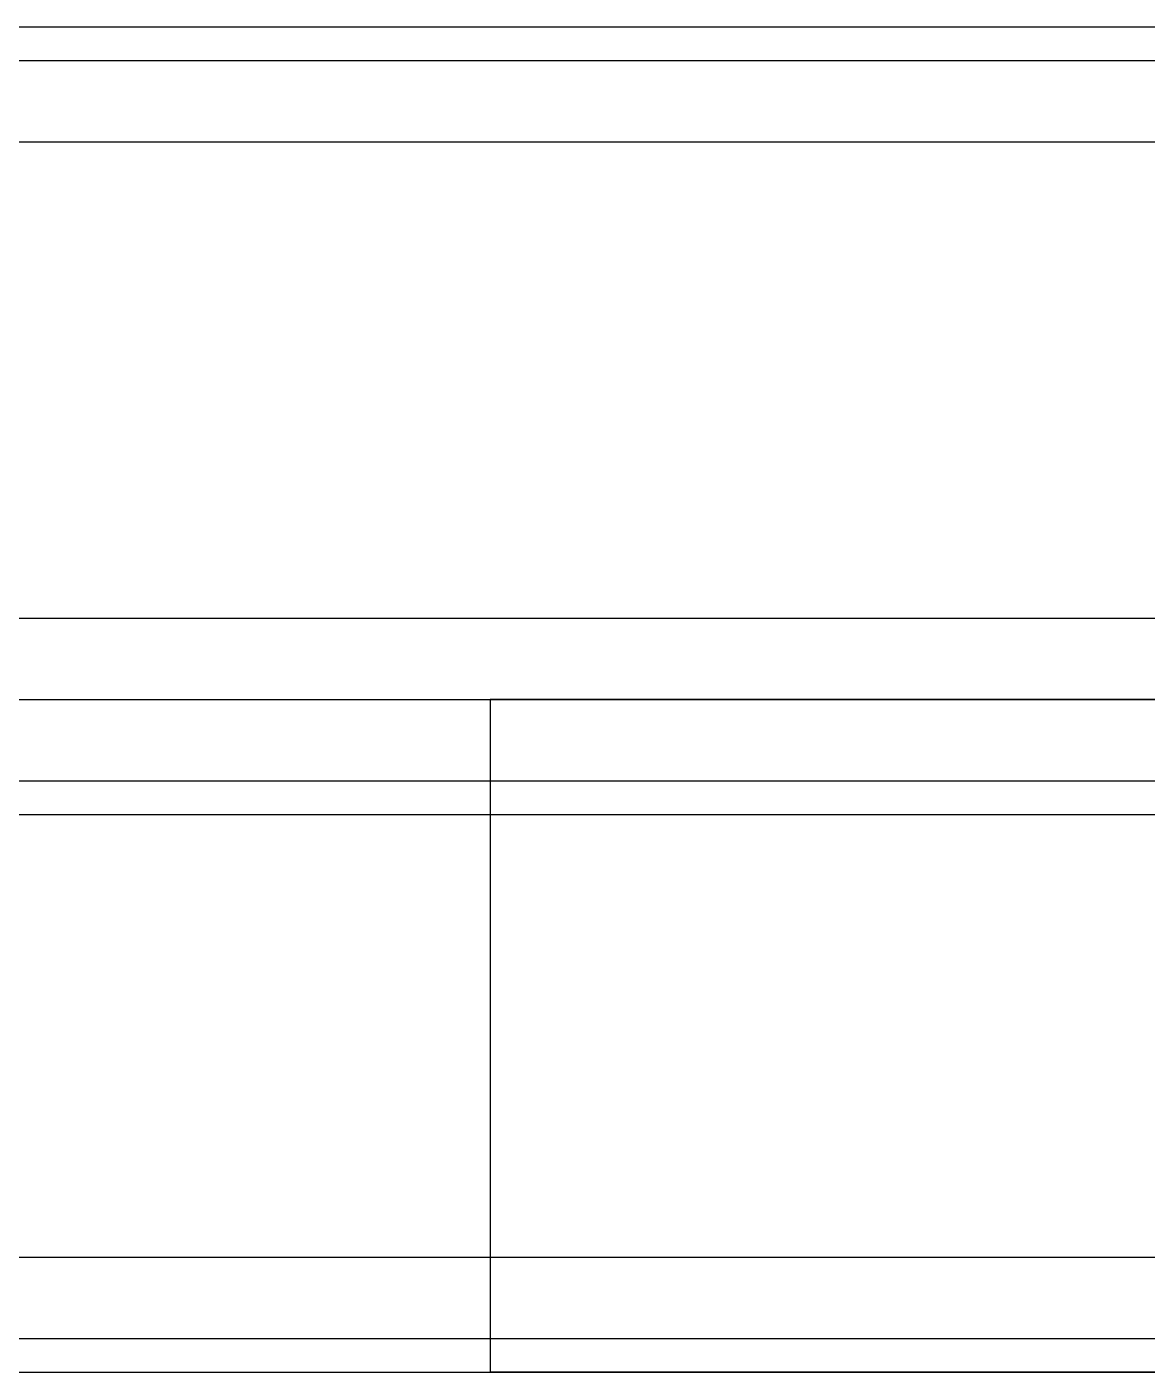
# Model space of a CAD drawing. Header units: millimetres. Extents: x -2000 to 0, y -2 to 2.
# Drawn here: x -529.287 to -525.329, y -2.375 to 2.375 of the extents above; entities that cross this region are included whole.
import ezdxf

# ---------------------------------------------------------------- set-up
doc = ezdxf.new("R2010")
doc.units = ezdxf.units.MM
doc.header["$MEASUREMENT"] = 0
doc.layers.add('2 Meter Open Rail', color=7, linetype='Continuous')

msp = doc.modelspace()

# ---------------------------------------------------------------- linework, layer by layer
at = {"layer": '2 Meter Open Rail', "lineweight": 30}
for p, q in [((-2000, 2.375, 19.9355), (0, 2.375, 19.9355)), ((-1000, 2.375, 70.122), (0, 2.375, 70.122)), ((-1000, 2.375, 69.9355), (0, 2.375, 69.9355)), ((-2000, 2.375, 20.122), (0, 2.375, 20.122)), ((-2000, 2.256, 20.4094), (0, 2.256, 20.4094)), ((-1000, 2.256, 70.4094), (0, 2.256, 70.4094)), ((-2000, 1.9686, 19.5291), (0, 1.9686, 19.5291)), ((-1000, 1.9686, 69.5291), (0, 1.9686, 69.5291)), ((-2000, 0.2874, 22.378), (0, 0.2874, 22.378)), ((-1000, 0.2874, 72.378), (0, 0.2874, 72.378)), ((-2000, 0, 19.5291), (0, 0, 19.5291)), ((-1000, 0, 69.5291), (0, 0, 69.5291)), ((-527.2544, 0, 64.4972), (-527.2892, 0, 64.4393)), ((-527.218, 0, 64.5544), (-527.2544, 0, 64.4972)), ((-527.1801, 0, 64.6108), (-527.218, 0, 64.5544)), ((-527.1407, 0, 64.6663), (-527.1801, 0, 64.6108)), ((-527.0997, 0, 64.721), (-527.1407, 0, 64.6663)), ((-527.0573, 0, 64.7746), (-527.0997, 0, 64.721)), ((-527.0135, 0, 64.8272), (-527.0573, 0, 64.7746)), ((-526.9683, 0, 64.8787), (-527.0135, 0, 64.8272)), ((-526.9217, 0, 64.929), (-526.9683, 0, 64.8787)), ((-526.8738, 0, 64.9781), (-526.9217, 0, 64.929)), ((-526.8247, 0, 65.026), (-526.8738, 0, 64.9781)), ((-526.7744, 0, 65.0726), (-526.8247, 0, 65.026)), ((-526.7229, 0, 65.1178), (-526.7744, 0, 65.0726)), ((-526.6703, 0, 65.1616), (-526.7229, 0, 65.1178)), ((-526.6167, 0, 65.204), (-526.6703, 0, 65.1616)), ((-526.562, 0, 65.245), (-526.6167, 0, 65.204)), ((-526.5065, 0, 65.2844), (-526.562, 0, 65.245)), ((-526.4501, 0, 65.3223), (-526.5065, 0, 65.2844)), ((-526.3929, 0, 65.3587), (-526.4501, 0, 65.3223)), ((-526.335, 0, 65.3935), (-526.3929, 0, 65.3587)), ((-526.2764, 0, 65.4267), (-526.335, 0, 65.3935)), ((-526.2171, 0, 65.4583), (-526.2764, 0, 65.4267)), ((-526.1574, 0, 65.4882), (-526.2171, 0, 65.4583)), ((-526.0971, 0, 65.5165), (-526.1574, 0, 65.4882)), ((-526.0365, 0, 65.5432), (-526.0971, 0, 65.5165)), ((-525.9755, 0, 65.5682), (-526.0365, 0, 65.5432)), ((-525.9142, 0, 65.5916), (-525.9755, 0, 65.5682)), ((-525.8526, 0, 65.6134), (-525.9142, 0, 65.5916)), ((-525.791, 0, 65.6335), (-525.8526, 0, 65.6134)), ((-525.7292, 0, 65.652), (-525.791, 0, 65.6335)), ((-525.6673, 0, 65.6689), (-525.7292, 0, 65.652)), ((-525.6055, 0, 65.6842), (-525.6673, 0, 65.6689)), ((-525.5438, 0, 65.6979), (-525.6055, 0, 65.6842)), ((-525.4822, 0, 65.7101), (-525.5438, 0, 65.6979)), ((-525.4208, 0, 65.7207), (-525.4822, 0, 65.7101)), ((-525.3596, 0, 65.7298), (-525.4208, 0, 65.7207)), ((-525.2987, 0, 65.7374), (-525.3596, 0, 65.7298)), ((-2000, 0, 0.4064), (0, 0, 0.4064)), ((-1000, 0, 50.4064), (0, 0, 50.4064)), ((-527.6493, 0, 13.1631), (-527.65, 0, 6.4043)), ((-527.65, 0, 6.4043), (-527.6493, 0, 6.3455)), ((-527.65, 0, 6.4043), (-527.65, -2.375, 6.4043)), ((-527.65, 0, 13.1043), (-527.65, -2.375, 13.1043)), ((-527.6493, 0, 63.1631), (-527.65, 0, 56.4043)), ((-527.65, 0, 56.4043), (-527.6493, 0, 56.3455)), ((-527.65, 0, 56.4043), (-527.65, -2.375, 56.4043)), ((-527.65, 0, 63.1043), (-527.65, -2.375, 63.1043)), ((-527.6474, 0, 13.2224), (-527.6493, 0, 13.1631)), ((-527.6493, 0, 6.3455), (-527.6474, 0, 6.2862)), ((-527.6474, 0, 63.2224), (-527.6493, 0, 63.1631)), ((-527.6493, 0, 56.3455), (-527.6474, 0, 56.2862)), ((-527.644, 0, 13.2822), (-527.6474, 0, 13.2224)), ((-527.6474, 0, 6.2862), (-527.644, 0, 6.2264)), ((-527.644, 0, 63.2822), (-527.6474, 0, 63.2224)), ((-527.6474, 0, 56.2862), (-527.644, 0, 56.2264)), ((-527.6393, 0, 13.3424), (-527.644, 0, 13.2822)), ((-527.644, 0, 6.2264), (-527.6393, 0, 6.1662)), ((-527.6393, 0, 63.3424), (-527.644, 0, 63.2822)), ((-527.644, 0, 56.2264), (-527.6393, 0, 56.1662)), ((-527.6331, 0, 13.403), (-527.6393, 0, 13.3424)), ((-527.6393, 0, 6.1662), (-527.6331, 0, 6.1056)), ((-527.6331, 0, 63.403), (-527.6393, 0, 63.3424)), ((-527.6393, 0, 56.1662), (-527.6331, 0, 56.1056)), ((-527.6255, 0, 13.4639), (-527.6331, 0, 13.403)), ((-527.6331, 0, 6.1056), (-527.6255, 0, 6.0447)), ((-527.6255, 0, 63.4639), (-527.6331, 0, 63.403)), ((-527.6331, 0, 56.1056), (-527.6255, 0, 56.0447)), ((-527.6164, 0, 13.5251), (-527.6255, 0, 13.4639)), ((-527.6255, 0, 6.0447), (-527.6164, 0, 5.9835)), ((-527.6164, 0, 63.5251), (-527.6255, 0, 63.4639)), ((-527.6255, 0, 56.0447), (-527.6164, 0, 55.9835)), ((-527.6058, 0, 13.5865), (-527.6164, 0, 13.5251)), ((-527.6164, 0, 5.9835), (-527.6058, 0, 5.9221)), ((-527.6058, 0, 63.5865), (-527.6164, 0, 63.5251)), ((-527.6164, 0, 55.9835), (-527.6058, 0, 55.9221)), ((-527.5936, 0, 13.6481), (-527.6058, 0, 13.5865)), ((-527.6058, 0, 5.9221), (-527.5936, 0, 5.8605)), ((-527.5936, 0, 63.6481), (-527.6058, 0, 63.5865)), ((-527.6058, 0, 55.9221), (-527.5936, 0, 55.8605)), ((-527.5799, 0, 13.7098), (-527.5936, 0, 13.6481)), ((-527.5936, 0, 5.8605), (-527.5799, 0, 5.7988)), ((-527.5799, 0, 63.7098), (-527.5936, 0, 63.6481)), ((-527.5936, 0, 55.8605), (-527.5799, 0, 55.7988)), ((-527.5646, 0, 13.7716), (-527.5799, 0, 13.7098)), ((-527.5799, 0, 5.7988), (-527.5646, 0, 5.737)), ((-527.5646, 0, 63.7716), (-527.5799, 0, 63.7098)), ((-527.5799, 0, 55.7988), (-527.5646, 0, 55.737)), ((-527.5477, 0, 13.8335), (-527.5646, 0, 13.7716)), ((-527.5646, 0, 5.737), (-527.5477, 0, 5.6751)), ((-527.5477, 0, 63.8335), (-527.5646, 0, 63.7716)), ((-527.5646, 0, 55.737), (-527.5477, 0, 55.6751)), ((-527.5292, 0, 13.8953), (-527.5477, 0, 13.8335)), ((-527.5477, 0, 5.6751), (-527.5292, 0, 5.6133)), ((-527.5292, 0, 63.8953), (-527.5477, 0, 63.8335)), ((-527.5477, 0, 55.6751), (-527.5292, 0, 55.6133)), ((-527.5091, 0, 13.9569), (-527.5292, 0, 13.8953)), ((-527.5292, 0, 5.6133), (-527.5091, 0, 5.5517)), ((-527.5091, 0, 63.9569), (-527.5292, 0, 63.8953)), ((-527.5292, 0, 55.6133), (-527.5091, 0, 55.5517)), ((-527.4873, 0, 14.0185), (-527.5091, 0, 13.9569)), ((-527.5091, 0, 5.5517), (-527.4873, 0, 5.4901)), ((-527.4873, 0, 64.0185), (-527.5091, 0, 63.9569)), ((-527.5091, 0, 55.5517), (-527.4873, 0, 55.4901)), ((-527.4639, 0, 14.0798), (-527.4873, 0, 14.0185)), ((-527.4873, 0, 5.4901), (-527.4639, 0, 5.4288)), ((-527.4639, 0, 64.0798), (-527.4873, 0, 64.0185)), ((-527.4873, 0, 55.4901), (-527.4639, 0, 55.4288)), ((-527.4389, 0, 14.1408), (-527.4639, 0, 14.0798)), ((-527.4639, 0, 5.4288), (-527.4389, 0, 5.3678)), ((-527.4389, 0, 64.1408), (-527.4639, 0, 64.0798)), ((-527.4639, 0, 55.4288), (-527.4389, 0, 55.3678)), ((-527.4122, 0, 14.2014), (-527.4389, 0, 14.1408)), ((-527.4389, 0, 5.3678), (-527.4122, 0, 5.3072)), ((-527.4122, 0, 64.2014), (-527.4389, 0, 64.1408)), ((-527.4389, 0, 55.3678), (-527.4122, 0, 55.3072)), ((-527.3839, 0, 14.2617), (-527.4122, 0, 14.2014)), ((-527.4122, 0, 5.3072), (-527.3839, 0, 5.2469)), ((-527.3839, 0, 64.2617), (-527.4122, 0, 64.2014)), ((-527.4122, 0, 55.3072), (-527.3839, 0, 55.2469)), ((-527.354, 0, 14.3214), (-527.3839, 0, 14.2617)), ((-527.3839, 0, 5.2469), (-527.354, 0, 5.1872)), ((-527.354, 0, 64.3214), (-527.3839, 0, 64.2617)), ((-527.3839, 0, 55.2469), (-527.354, 0, 55.1872)), ((-527.3224, 0, 14.3807), (-527.354, 0, 14.3214)), ((-527.354, 0, 5.1872), (-527.3224, 0, 5.1279)), ((-527.3224, 0, 64.3807), (-527.354, 0, 64.3214)), ((-527.354, 0, 55.1872), (-527.3224, 0, 55.1279)), ((-527.2892, 0, 14.4393), (-527.3224, 0, 14.3807)), ((-527.3224, 0, 5.1279), (-527.2892, 0, 5.0693)), ((-527.2892, 0, 64.4393), (-527.3224, 0, 64.3807)), ((-527.3224, 0, 55.1279), (-527.2892, 0, 55.0693)), ((-527.2544, 0, 14.4972), (-527.2892, 0, 14.4393)), ((-527.2892, 0, 5.0693), (-527.2544, 0, 5.0114)), ((-527.2892, 0, 55.0693), (-527.2544, 0, 55.0114)), ((-527.218, 0, 14.5544), (-527.2544, 0, 14.4972)), ((-527.2544, 0, 5.0114), (-527.218, 0, 4.9542)), ((-527.2544, 0, 55.0114), (-527.218, 0, 54.9542)), ((-527.1801, 0, 14.6108), (-527.218, 0, 14.5544)), ((-527.218, 0, 4.9542), (-527.1801, 0, 4.8978)), ((-527.218, 0, 54.9542), (-527.1801, 0, 54.8978)), ((-527.1407, 0, 14.6663), (-527.1801, 0, 14.6108)), ((-527.1801, 0, 4.8978), (-527.1407, 0, 4.8423)), ((-527.1801, 0, 54.8978), (-527.1407, 0, 54.8423)), ((-527.0997, 0, 14.721), (-527.1407, 0, 14.6663)), ((-527.1407, 0, 4.8423), (-527.0997, 0, 4.7876)), ((-527.1407, 0, 54.8423), (-527.0997, 0, 54.7876)), ((-527.0573, 0, 14.7746), (-527.0997, 0, 14.721)), ((-527.0997, 0, 4.7876), (-527.0573, 0, 4.734)), ((-527.0997, 0, 54.7876), (-527.0573, 0, 54.734)), ((-527.0135, 0, 14.8272), (-527.0573, 0, 14.7746)), ((-527.0573, 0, 4.734), (-527.0135, 0, 4.6814)), ((-527.0573, 0, 54.734), (-527.0135, 0, 54.6814)), ((-526.9683, 0, 14.8787), (-527.0135, 0, 14.8272)), ((-527.0135, 0, 4.6814), (-526.9683, 0, 4.6299)), ((-527.0135, 0, 54.6814), (-526.9683, 0, 54.6299)), ((-526.9217, 0, 14.929), (-526.9683, 0, 14.8787)), ((-526.9683, 0, 4.6299), (-526.9217, 0, 4.5796)), ((-526.9683, 0, 54.6299), (-526.9217, 0, 54.5796)), ((-526.8738, 0, 14.9781), (-526.9217, 0, 14.929)), ((-526.9217, 0, 4.5796), (-526.8738, 0, 4.5305)), ((-526.9217, 0, 54.5796), (-526.8738, 0, 54.5305)), ((-526.8247, 0, 15.026), (-526.8738, 0, 14.9781)), ((-526.8738, 0, 4.5305), (-526.8247, 0, 4.4826)), ((-526.8738, 0, 54.5305), (-526.8247, 0, 54.4826)), ((-526.7744, 0, 15.0726), (-526.8247, 0, 15.026)), ((-526.8247, 0, 4.4826), (-526.7744, 0, 4.436)), ((-526.8247, 0, 54.4826), (-526.7744, 0, 54.436)), ((-526.7229, 0, 15.1178), (-526.7744, 0, 15.0726)), ((-526.7744, 0, 4.436), (-526.7229, 0, 4.3908)), ((-526.7744, 0, 54.436), (-526.7229, 0, 54.3908)), ((-526.6703, 0, 15.1616), (-526.7229, 0, 15.1178)), ((-526.7229, 0, 4.3908), (-526.6703, 0, 4.347)), ((-526.7229, 0, 54.3908), (-526.6703, 0, 54.347)), ((-526.6167, 0, 15.204), (-526.6703, 0, 15.1616)), ((-526.6703, 0, 4.347), (-526.6167, 0, 4.3046)), ((-526.6703, 0, 54.347), (-526.6167, 0, 54.3046)), ((-526.562, 0, 15.245), (-526.6167, 0, 15.204)), ((-526.6167, 0, 4.3046), (-526.562, 0, 4.2636)), ((-526.6167, 0, 54.3046), (-526.562, 0, 54.2636)), ((-526.5065, 0, 15.2844), (-526.562, 0, 15.245)), ((-526.562, 0, 4.2636), (-526.5065, 0, 4.2242)), ((-526.562, 0, 54.2636), (-526.5065, 0, 54.2242)), ((-526.4501, 0, 15.3223), (-526.5065, 0, 15.2844)), ((-526.5065, 0, 4.2242), (-526.4501, 0, 4.1863)), ((-526.5065, 0, 54.2242), (-526.4501, 0, 54.1863)), ((-526.3929, 0, 15.3587), (-526.4501, 0, 15.3223)), ((-526.4501, 0, 4.1863), (-526.3929, 0, 4.1499)), ((-526.4501, 0, 54.1863), (-526.3929, 0, 54.1499)), ((-526.335, 0, 15.3935), (-526.3929, 0, 15.3587)), ((-526.3929, 0, 4.1499), (-526.335, 0, 4.1151)), ((-526.3929, 0, 54.1499), (-526.335, 0, 54.1151)), ((-526.2764, 0, 15.4267), (-526.335, 0, 15.3935)), ((-526.335, 0, 4.1151), (-526.2764, 0, 4.0819)), ((-526.335, 0, 54.1151), (-526.2764, 0, 54.0819)), ((-526.2171, 0, 15.4583), (-526.2764, 0, 15.4267)), ((-526.2764, 0, 4.0819), (-526.2171, 0, 4.0503)), ((-526.2764, 0, 54.0819), (-526.2171, 0, 54.0503)), ((-526.1574, 0, 15.4882), (-526.2171, 0, 15.4583)), ((-526.2171, 0, 4.0503), (-526.1574, 0, 4.0204)), ((-526.2171, 0, 54.0503), (-526.1574, 0, 54.0204)), ((-526.0971, 0, 15.5165), (-526.1574, 0, 15.4882)), ((-526.1574, 0, 4.0204), (-526.0971, 0, 3.9921)), ((-526.1574, 0, 54.0204), (-526.0971, 0, 53.9921)), ((-526.0365, 0, 15.5432), (-526.0971, 0, 15.5165)), ((-526.0971, 0, 3.9921), (-526.0365, 0, 3.9654)), ((-526.0971, 0, 53.9921), (-526.0365, 0, 53.9654)), ((-525.9755, 0, 15.5682), (-526.0365, 0, 15.5432)), ((-526.0365, 0, 3.9654), (-525.9755, 0, 3.9404)), ((-526.0365, 0, 53.9654), (-525.9755, 0, 53.9404)), ((-525.9142, 0, 15.5916), (-525.9755, 0, 15.5682)), ((-525.9755, 0, 3.9404), (-525.9142, 0, 3.917)), ((-525.9755, 0, 53.9404), (-525.9142, 0, 53.917)), ((-525.8526, 0, 15.6134), (-525.9142, 0, 15.5916)), ((-525.9142, 0, 3.917), (-525.8526, 0, 3.8952)), ((-525.9142, 0, 53.917), (-525.8526, 0, 53.8952)), ((-525.791, 0, 15.6335), (-525.8526, 0, 15.6134)), ((-525.8526, 0, 3.8952), (-525.791, 0, 3.8751)), ((-525.8526, 0, 53.8952), (-525.791, 0, 53.8751)), ((-525.7292, 0, 15.652), (-525.791, 0, 15.6335)), ((-525.791, 0, 3.8751), (-525.7292, 0, 3.8566)), ((-525.791, 0, 53.8751), (-525.7292, 0, 53.8566)), ((-525.6673, 0, 15.6689), (-525.7292, 0, 15.652)), ((-525.7292, 0, 3.8566), (-525.6673, 0, 3.8397)), ((-525.7292, 0, 53.8566), (-525.6673, 0, 53.8397)), ((-525.6055, 0, 15.6842), (-525.6673, 0, 15.6689)), ((-525.6673, 0, 3.8397), (-525.6055, 0, 3.8244)), ((-525.6673, 0, 53.8397), (-525.6055, 0, 53.8244)), ((-525.5438, 0, 15.6979), (-525.6055, 0, 15.6842)), ((-525.6055, 0, 3.8244), (-525.5438, 0, 3.8107)), ((-525.6055, 0, 53.8244), (-525.5438, 0, 53.8107)), ((-525.4822, 0, 15.7101), (-525.5438, 0, 15.6979)), ((-525.5438, 0, 3.8107), (-525.4822, 0, 3.7985)), ((-525.5438, 0, 53.8107), (-525.4822, 0, 53.7985)), ((-525.4208, 0, 15.7207), (-525.4822, 0, 15.7101)), ((-525.4822, 0, 3.7985), (-525.4208, 0, 3.7879)), ((-525.4822, 0, 53.7985), (-525.4208, 0, 53.7879)), ((-525.3596, 0, 15.7298), (-525.4208, 0, 15.7207)), ((-525.4208, 0, 3.7879), (-525.3596, 0, 3.7788)), ((-525.4208, 0, 53.7879), (-525.3596, 0, 53.7788)), ((-525.2987, 0, 15.7374), (-525.3596, 0, 15.7298)), ((-525.3596, 0, 3.7788), (-525.2987, 0, 3.7712)), ((-525.3596, 0, 53.7788), (-525.2987, 0, 53.7712)), ((-2000, -0.2874, 22.378), (0, -0.2874, 22.378)), ((-1000, -0.2874, 72.378), (0, -0.2874, 72.378)), ((-2000, -0.4064), (0, -0.4064)), ((-1000, -0.4064, 50), (0, -0.4064, 50)), ((-2000, -1.9686), (0, -1.9686)), ((-1000, -1.9686, 50), (0, -1.9686, 50)), ((-2000, -2.256, 20.4094), (0, -2.256, 20.4094)), ((-1000, -2.256, 70.4094), (0, -2.256, 70.4094)), ((-2000, -2.375, 0.4064), (0, -2.375, 0.4064)), ((-2000, -2.375, 20.122), (0, -2.375, 20.122)), ((-1000, -2.375, 50.4064), (0, -2.375, 50.4064)), ((-1000, -2.375, 70.122), (0, -2.375, 70.122)), ((-527.6493, -2.375, 6.3455), (-527.65, -2.375, 13.1043)), ((-527.65, -2.375, 13.1043), (-527.6493, -2.375, 13.1631)), ((-527.6493, -2.375, 56.3455), (-527.65, -2.375, 63.1043)), ((-527.65, -2.375, 63.1043), (-527.6493, -2.375, 63.1631)), ((-527.6474, -2.375, 6.2862), (-527.6493, -2.375, 6.3455)), ((-527.6493, -2.375, 13.1631), (-527.6474, -2.375, 13.2224)), ((-527.6474, -2.375, 56.2862), (-527.6493, -2.375, 56.3455)), ((-527.6493, -2.375, 63.1631), (-527.6474, -2.375, 63.2224)), ((-527.644, -2.375, 6.2264), (-527.6474, -2.375, 6.2862)), ((-527.6474, -2.375, 13.2224), (-527.644, -2.375, 13.2822)), ((-527.644, -2.375, 56.2264), (-527.6474, -2.375, 56.2862)), ((-527.6474, -2.375, 63.2224), (-527.644, -2.375, 63.2822)), ((-527.6393, -2.375, 6.1662), (-527.644, -2.375, 6.2264)), ((-527.644, -2.375, 13.2822), (-527.6393, -2.375, 13.3424)), ((-527.6393, -2.375, 56.1662), (-527.644, -2.375, 56.2264)), ((-527.644, -2.375, 63.2822), (-527.6393, -2.375, 63.3424)), ((-527.6331, -2.375, 6.1056), (-527.6393, -2.375, 6.1662)), ((-527.6393, -2.375, 13.3424), (-527.6331, -2.375, 13.403)), ((-527.6331, -2.375, 56.1056), (-527.6393, -2.375, 56.1662)), ((-527.6393, -2.375, 63.3424), (-527.6331, -2.375, 63.403)), ((-527.6255, -2.375, 6.0447), (-527.6331, -2.375, 6.1056)), ((-527.6331, -2.375, 13.403), (-527.6255, -2.375, 13.4639)), ((-527.6255, -2.375, 56.0447), (-527.6331, -2.375, 56.1056)), ((-527.6331, -2.375, 63.403), (-527.6255, -2.375, 63.4639)), ((-527.6164, -2.375, 5.9835), (-527.6255, -2.375, 6.0447)), ((-527.6255, -2.375, 13.4639), (-527.6164, -2.375, 13.5251)), ((-527.6164, -2.375, 55.9835), (-527.6255, -2.375, 56.0447)), ((-527.6255, -2.375, 63.4639), (-527.6164, -2.375, 63.5251)), ((-527.6058, -2.375, 5.9221), (-527.6164, -2.375, 5.9835)), ((-527.6164, -2.375, 13.5251), (-527.6058, -2.375, 13.5865)), ((-527.6058, -2.375, 55.9221), (-527.6164, -2.375, 55.9835)), ((-527.6164, -2.375, 63.5251), (-527.6058, -2.375, 63.5865)), ((-527.5936, -2.375, 5.8605), (-527.6058, -2.375, 5.9221)), ((-527.6058, -2.375, 13.5865), (-527.5936, -2.375, 13.6481)), ((-527.5936, -2.375, 55.8605), (-527.6058, -2.375, 55.9221)), ((-527.6058, -2.375, 63.5865), (-527.5936, -2.375, 63.6481)), ((-527.5799, -2.375, 5.7988), (-527.5936, -2.375, 5.8605)), ((-527.5936, -2.375, 13.6481), (-527.5799, -2.375, 13.7098)), ((-527.5799, -2.375, 55.7988), (-527.5936, -2.375, 55.8605)), ((-527.5936, -2.375, 63.6481), (-527.5799, -2.375, 63.7098)), ((-527.5646, -2.375, 5.737), (-527.5799, -2.375, 5.7988)), ((-527.5799, -2.375, 13.7098), (-527.5646, -2.375, 13.7716)), ((-527.5646, -2.375, 55.737), (-527.5799, -2.375, 55.7988)), ((-527.5799, -2.375, 63.7098), (-527.5646, -2.375, 63.7716)), ((-527.5477, -2.375, 5.6751), (-527.5646, -2.375, 5.737)), ((-527.5646, -2.375, 13.7716), (-527.5477, -2.375, 13.8335)), ((-527.5477, -2.375, 55.6751), (-527.5646, -2.375, 55.737)), ((-527.5646, -2.375, 63.7716), (-527.5477, -2.375, 63.8335)), ((-527.5292, -2.375, 5.6133), (-527.5477, -2.375, 5.6751)), ((-527.5477, -2.375, 13.8335), (-527.5292, -2.375, 13.8953)), ((-527.5292, -2.375, 55.6133), (-527.5477, -2.375, 55.6751)), ((-527.5477, -2.375, 63.8335), (-527.5292, -2.375, 63.8953)), ((-527.5091, -2.375, 5.5517), (-527.5292, -2.375, 5.6133)), ((-527.5292, -2.375, 13.8953), (-527.5091, -2.375, 13.9569)), ((-527.5091, -2.375, 55.5517), (-527.5292, -2.375, 55.6133)), ((-527.5292, -2.375, 63.8953), (-527.5091, -2.375, 63.9569)), ((-527.4873, -2.375, 5.4901), (-527.5091, -2.375, 5.5517)), ((-527.5091, -2.375, 13.9569), (-527.4873, -2.375, 14.0185)), ((-527.4873, -2.375, 55.4901), (-527.5091, -2.375, 55.5517)), ((-527.5091, -2.375, 63.9569), (-527.4873, -2.375, 64.0185)), ((-527.4639, -2.375, 5.4288), (-527.4873, -2.375, 5.4901)), ((-527.4873, -2.375, 14.0185), (-527.4639, -2.375, 14.0798)), ((-527.4639, -2.375, 55.4288), (-527.4873, -2.375, 55.4901)), ((-527.4873, -2.375, 64.0185), (-527.4639, -2.375, 64.0798)), ((-527.4389, -2.375, 5.3678), (-527.4639, -2.375, 5.4288)), ((-527.4639, -2.375, 14.0798), (-527.4389, -2.375, 14.1408)), ((-527.4389, -2.375, 55.3678), (-527.4639, -2.375, 55.4288)), ((-527.4639, -2.375, 64.0798), (-527.4389, -2.375, 64.1408)), ((-527.4122, -2.375, 5.3072), (-527.4389, -2.375, 5.3678)), ((-527.4389, -2.375, 14.1408), (-527.4122, -2.375, 14.2014)), ((-527.4122, -2.375, 55.3072), (-527.4389, -2.375, 55.3678)), ((-527.4389, -2.375, 64.1408), (-527.4122, -2.375, 64.2014)), ((-527.3839, -2.375, 5.2469), (-527.4122, -2.375, 5.3072)), ((-527.4122, -2.375, 14.2014), (-527.3839, -2.375, 14.2617)), ((-527.3839, -2.375, 55.2469), (-527.4122, -2.375, 55.3072)), ((-527.4122, -2.375, 64.2014), (-527.3839, -2.375, 64.2617)), ((-527.354, -2.375, 5.1872), (-527.3839, -2.375, 5.2469)), ((-527.3839, -2.375, 14.2617), (-527.354, -2.375, 14.3214)), ((-527.354, -2.375, 55.1872), (-527.3839, -2.375, 55.2469)), ((-527.3839, -2.375, 64.2617), (-527.354, -2.375, 64.3214)), ((-527.3224, -2.375, 5.1279), (-527.354, -2.375, 5.1872)), ((-527.354, -2.375, 14.3214), (-527.3224, -2.375, 14.3807)), ((-527.3224, -2.375, 55.1279), (-527.354, -2.375, 55.1872)), ((-527.354, -2.375, 64.3214), (-527.3224, -2.375, 64.3807)), ((-527.2892, -2.375, 5.0693), (-527.3224, -2.375, 5.1279)), ((-527.3224, -2.375, 14.3807), (-527.2892, -2.375, 14.4393)), ((-527.2892, -2.375, 55.0693), (-527.3224, -2.375, 55.1279)), ((-527.3224, -2.375, 64.3807), (-527.2892, -2.375, 64.4393)), ((-527.2544, -2.375, 5.0114), (-527.2892, -2.375, 5.0693)), ((-527.2892, -2.375, 14.4393), (-527.2544, -2.375, 14.4972)), ((-527.2544, -2.375, 55.0114), (-527.2892, -2.375, 55.0693)), ((-527.2892, -2.375, 64.4393), (-527.2544, -2.375, 64.4972)), ((-527.218, -2.375, 4.9542), (-527.2544, -2.375, 5.0114)), ((-527.2544, -2.375, 14.4972), (-527.218, -2.375, 14.5544)), ((-527.218, -2.375, 54.9542), (-527.2544, -2.375, 55.0114)), ((-527.2544, -2.375, 64.4972), (-527.218, -2.375, 64.5544)), ((-527.1801, -2.375, 4.8978), (-527.218, -2.375, 4.9542)), ((-527.218, -2.375, 14.5544), (-527.1801, -2.375, 14.6108)), ((-527.1801, -2.375, 54.8978), (-527.218, -2.375, 54.9542)), ((-527.218, -2.375, 64.5544), (-527.1801, -2.375, 64.6108)), ((-527.1407, -2.375, 4.8423), (-527.1801, -2.375, 4.8978)), ((-527.1801, -2.375, 14.6108), (-527.1407, -2.375, 14.6663)), ((-527.1407, -2.375, 54.8423), (-527.1801, -2.375, 54.8978)), ((-527.1801, -2.375, 64.6108), (-527.1407, -2.375, 64.6663)), ((-527.0997, -2.375, 4.7876), (-527.1407, -2.375, 4.8423)), ((-527.1407, -2.375, 14.6663), (-527.0997, -2.375, 14.721)), ((-527.0997, -2.375, 54.7876), (-527.1407, -2.375, 54.8423)), ((-527.1407, -2.375, 64.6663), (-527.0997, -2.375, 64.721)), ((-527.0573, -2.375, 4.734), (-527.0997, -2.375, 4.7876)), ((-527.0997, -2.375, 14.721), (-527.0573, -2.375, 14.7746)), ((-527.0573, -2.375, 54.734), (-527.0997, -2.375, 54.7876)), ((-527.0997, -2.375, 64.721), (-527.0573, -2.375, 64.7746)), ((-527.0135, -2.375, 4.6814), (-527.0573, -2.375, 4.734)), ((-527.0573, -2.375, 14.7746), (-527.0135, -2.375, 14.8272)), ((-527.0135, -2.375, 54.6814), (-527.0573, -2.375, 54.734)), ((-527.0573, -2.375, 64.7746), (-527.0135, -2.375, 64.8272)), ((-526.9683, -2.375, 4.6299), (-527.0135, -2.375, 4.6814)), ((-527.0135, -2.375, 14.8272), (-526.9683, -2.375, 14.8787)), ((-526.9683, -2.375, 54.6299), (-527.0135, -2.375, 54.6814)), ((-527.0135, -2.375, 64.8272), (-526.9683, -2.375, 64.8787)), ((-526.9217, -2.375, 4.5796), (-526.9683, -2.375, 4.6299)), ((-526.9683, -2.375, 14.8787), (-526.9217, -2.375, 14.929)), ((-526.9217, -2.375, 54.5796), (-526.9683, -2.375, 54.6299)), ((-526.9683, -2.375, 64.8787), (-526.9217, -2.375, 64.929)), ((-526.8738, -2.375, 4.5305), (-526.9217, -2.375, 4.5796)), ((-526.9217, -2.375, 14.929), (-526.8738, -2.375, 14.9781)), ((-526.8738, -2.375, 54.5305), (-526.9217, -2.375, 54.5796)), ((-526.9217, -2.375, 64.929), (-526.8738, -2.375, 64.9781)), ((-526.8247, -2.375, 4.4826), (-526.8738, -2.375, 4.5305)), ((-526.8738, -2.375, 14.9781), (-526.8247, -2.375, 15.026)), ((-526.8247, -2.375, 54.4826), (-526.8738, -2.375, 54.5305)), ((-526.8738, -2.375, 64.9781), (-526.8247, -2.375, 65.026)), ((-526.7744, -2.375, 4.436), (-526.8247, -2.375, 4.4826)), ((-526.8247, -2.375, 15.026), (-526.7744, -2.375, 15.0726)), ((-526.7744, -2.375, 54.436), (-526.8247, -2.375, 54.4826)), ((-526.8247, -2.375, 65.026), (-526.7744, -2.375, 65.0726)), ((-526.7229, -2.375, 4.3908), (-526.7744, -2.375, 4.436)), ((-526.7744, -2.375, 15.0726), (-526.7229, -2.375, 15.1178)), ((-526.7229, -2.375, 54.3908), (-526.7744, -2.375, 54.436)), ((-526.7744, -2.375, 65.0726), (-526.7229, -2.375, 65.1178)), ((-526.6703, -2.375, 4.347), (-526.7229, -2.375, 4.3908)), ((-526.7229, -2.375, 15.1178), (-526.6703, -2.375, 15.1616)), ((-526.6703, -2.375, 54.347), (-526.7229, -2.375, 54.3908)), ((-526.7229, -2.375, 65.1178), (-526.6703, -2.375, 65.1616)), ((-526.6167, -2.375, 4.3046), (-526.6703, -2.375, 4.347)), ((-526.6703, -2.375, 15.1616), (-526.6167, -2.375, 15.204)), ((-526.6167, -2.375, 54.3046), (-526.6703, -2.375, 54.347)), ((-526.6703, -2.375, 65.1616), (-526.6167, -2.375, 65.204)), ((-526.562, -2.375, 4.2636), (-526.6167, -2.375, 4.3046)), ((-526.6167, -2.375, 15.204), (-526.562, -2.375, 15.245)), ((-526.562, -2.375, 54.2636), (-526.6167, -2.375, 54.3046)), ((-526.6167, -2.375, 65.204), (-526.562, -2.375, 65.245)), ((-526.5065, -2.375, 4.2242), (-526.562, -2.375, 4.2636)), ((-526.562, -2.375, 15.245), (-526.5065, -2.375, 15.2844)), ((-526.5065, -2.375, 54.2242), (-526.562, -2.375, 54.2636)), ((-526.562, -2.375, 65.245), (-526.5065, -2.375, 65.2844)), ((-526.4501, -2.375, 4.1863), (-526.5065, -2.375, 4.2242)), ((-526.5065, -2.375, 15.2844), (-526.4501, -2.375, 15.3223)), ((-526.4501, -2.375, 54.1863), (-526.5065, -2.375, 54.2242)), ((-526.5065, -2.375, 65.2844), (-526.4501, -2.375, 65.3223)), ((-526.3929, -2.375, 4.1499), (-526.4501, -2.375, 4.1863)), ((-526.4501, -2.375, 15.3223), (-526.3929, -2.375, 15.3587)), ((-526.3929, -2.375, 54.1499), (-526.4501, -2.375, 54.1863)), ((-526.4501, -2.375, 65.3223), (-526.3929, -2.375, 65.3587)), ((-526.335, -2.375, 4.1151), (-526.3929, -2.375, 4.1499)), ((-526.3929, -2.375, 15.3587), (-526.335, -2.375, 15.3935)), ((-526.335, -2.375, 54.1151), (-526.3929, -2.375, 54.1499)), ((-526.3929, -2.375, 65.3587), (-526.335, -2.375, 65.3935)), ((-526.2764, -2.375, 4.0819), (-526.335, -2.375, 4.1151)), ((-526.335, -2.375, 15.3935), (-526.2764, -2.375, 15.4267)), ((-526.2764, -2.375, 54.0819), (-526.335, -2.375, 54.1151)), ((-526.335, -2.375, 65.3935), (-526.2764, -2.375, 65.4267)), ((-526.2171, -2.375, 4.0503), (-526.2764, -2.375, 4.0819)), ((-526.2764, -2.375, 15.4267), (-526.2171, -2.375, 15.4583)), ((-526.2171, -2.375, 54.0503), (-526.2764, -2.375, 54.0819)), ((-526.2764, -2.375, 65.4267), (-526.2171, -2.375, 65.4583)), ((-526.1574, -2.375, 4.0204), (-526.2171, -2.375, 4.0503)), ((-526.2171, -2.375, 15.4583), (-526.1574, -2.375, 15.4882)), ((-526.1574, -2.375, 54.0204), (-526.2171, -2.375, 54.0503)), ((-526.2171, -2.375, 65.4583), (-526.1574, -2.375, 65.4882)), ((-526.0971, -2.375, 3.9921), (-526.1574, -2.375, 4.0204)), ((-526.1574, -2.375, 15.4882), (-526.0971, -2.375, 15.5165)), ((-526.0971, -2.375, 53.9921), (-526.1574, -2.375, 54.0204)), ((-526.1574, -2.375, 65.4882), (-526.0971, -2.375, 65.5165)), ((-526.0365, -2.375, 3.9654), (-526.0971, -2.375, 3.9921)), ((-526.0971, -2.375, 15.5165), (-526.0365, -2.375, 15.5432)), ((-526.0365, -2.375, 53.9654), (-526.0971, -2.375, 53.9921)), ((-526.0971, -2.375, 65.5165), (-526.0365, -2.375, 65.5432)), ((-525.9755, -2.375, 3.9404), (-526.0365, -2.375, 3.9654)), ((-526.0365, -2.375, 15.5432), (-525.9755, -2.375, 15.5682)), ((-525.9755, -2.375, 53.9404), (-526.0365, -2.375, 53.9654)), ((-526.0365, -2.375, 65.5432), (-525.9755, -2.375, 65.5682)), ((-525.9142, -2.375, 3.917), (-525.9755, -2.375, 3.9404)), ((-525.9755, -2.375, 15.5682), (-525.9142, -2.375, 15.5916)), ((-525.9142, -2.375, 53.917), (-525.9755, -2.375, 53.9404)), ((-525.9755, -2.375, 65.5682), (-525.9142, -2.375, 65.5916)), ((-525.8526, -2.375, 3.8952), (-525.9142, -2.375, 3.917)), ((-525.9142, -2.375, 15.5916), (-525.8526, -2.375, 15.6134)), ((-525.8526, -2.375, 53.8952), (-525.9142, -2.375, 53.917)), ((-525.9142, -2.375, 65.5916), (-525.8526, -2.375, 65.6134)), ((-525.791, -2.375, 3.8751), (-525.8526, -2.375, 3.8952)), ((-525.8526, -2.375, 15.6134), (-525.791, -2.375, 15.6335)), ((-525.791, -2.375, 53.8751), (-525.8526, -2.375, 53.8952)), ((-525.8526, -2.375, 65.6134), (-525.791, -2.375, 65.6335)), ((-525.7292, -2.375, 3.8566), (-525.791, -2.375, 3.8751)), ((-525.791, -2.375, 15.6335), (-525.7292, -2.375, 15.652)), ((-525.7292, -2.375, 53.8566), (-525.791, -2.375, 53.8751)), ((-525.791, -2.375, 65.6335), (-525.7292, -2.375, 65.652)), ((-525.6673, -2.375, 3.8397), (-525.7292, -2.375, 3.8566)), ((-525.7292, -2.375, 15.652), (-525.6673, -2.375, 15.6689)), ((-525.6673, -2.375, 53.8397), (-525.7292, -2.375, 53.8566)), ((-525.7292, -2.375, 65.652), (-525.6673, -2.375, 65.6689)), ((-525.6055, -2.375, 3.8244), (-525.6673, -2.375, 3.8397)), ((-525.6673, -2.375, 15.6689), (-525.6055, -2.375, 15.6842)), ((-525.6055, -2.375, 53.8244), (-525.6673, -2.375, 53.8397)), ((-525.6673, -2.375, 65.6689), (-525.6055, -2.375, 65.6842)), ((-525.5438, -2.375, 3.8107), (-525.6055, -2.375, 3.8244)), ((-525.6055, -2.375, 15.6842), (-525.5438, -2.375, 15.6979)), ((-525.5438, -2.375, 53.8107), (-525.6055, -2.375, 53.8244)), ((-525.6055, -2.375, 65.6842), (-525.5438, -2.375, 65.6979)), ((-525.4822, -2.375, 3.7985), (-525.5438, -2.375, 3.8107)), ((-525.5438, -2.375, 15.6979), (-525.4822, -2.375, 15.7101)), ((-525.4822, -2.375, 53.7985), (-525.5438, -2.375, 53.8107)), ((-525.5438, -2.375, 65.6979), (-525.4822, -2.375, 65.7101)), ((-525.4208, -2.375, 3.7879), (-525.4822, -2.375, 3.7985)), ((-525.4822, -2.375, 15.7101), (-525.4208, -2.375, 15.7207)), ((-525.4208, -2.375, 53.7879), (-525.4822, -2.375, 53.7985)), ((-525.4822, -2.375, 65.7101), (-525.4208, -2.375, 65.7207)), ((-525.3596, -2.375, 3.7788), (-525.4208, -2.375, 3.7879)), ((-525.4208, -2.375, 15.7207), (-525.3596, -2.375, 15.7298)), ((-525.3596, -2.375, 53.7788), (-525.4208, -2.375, 53.7879)), ((-525.4208, -2.375, 65.7207), (-525.3596, -2.375, 65.7298)), ((-525.2987, -2.375, 3.7712), (-525.3596, -2.375, 3.7788)), ((-525.3596, -2.375, 15.7298), (-525.2987, -2.375, 15.7374)), ((-525.2987, -2.375, 53.7712), (-525.3596, -2.375, 53.7788)), ((-525.3596, -2.375, 65.7298), (-525.2987, -2.375, 65.7374))]:
    msp.add_line(p, q, dxfattribs=at)

doc.saveas('drawing.dxf')
